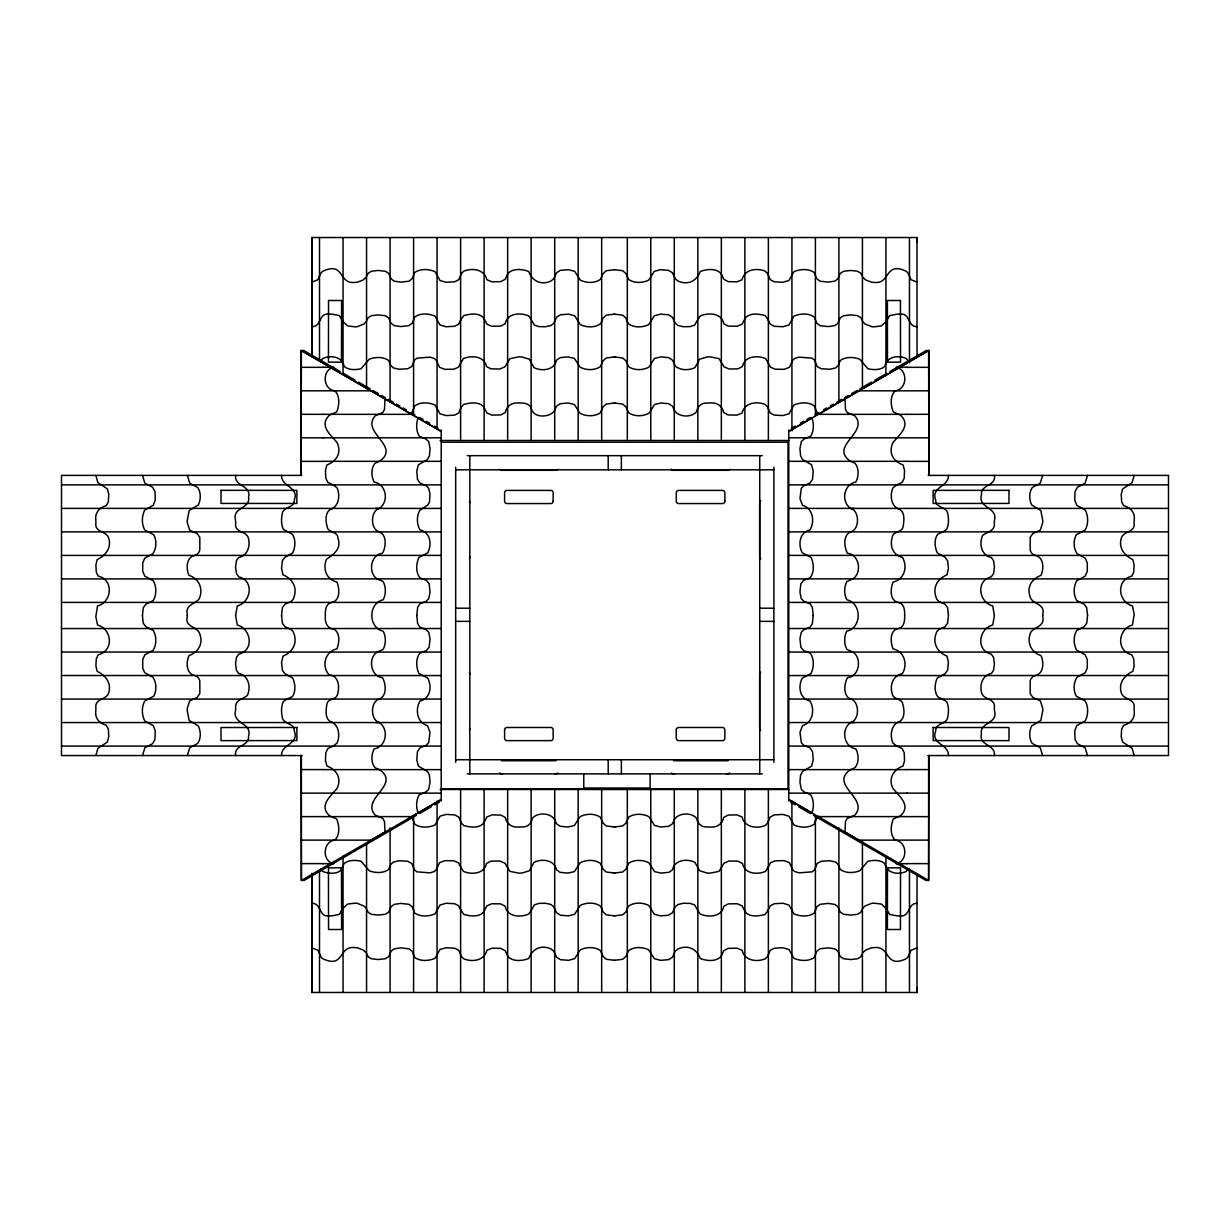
<?xml version="1.0" encoding="UTF-8"?>
<svg xmlns="http://www.w3.org/2000/svg" width="1230" height="1230" viewBox="0 0 1230 1230"><rect width="100%" height="100%" fill="white"/><g stroke="black" fill="none" stroke-linecap="round" stroke-linejoin="round"><path stroke-width="1.5" d="M311.99 237.528L311.928 356.546L311.99 237.528L916.98 237.528L917.042 356.546M366.555 992.364L366.555 843.442M862.43 237.636L862.43 388.465M311.99 992.472L311.99 873.454L311.99 992.472L916.98 992.472L917.042 873.454M301.104 350.504L441.232 431.453L301.381 350.504L301.104 475.395L301.104 350.504L303.764 350.504L340.203 371.552M928.896 755.558L928.619 880.449L925.959 880.449L813.568 815.398M142.434 615.477L143.295 623.287L145.924 626.762L153.258 630.421C156.687 636.233 156.656 644.305 153.273 650.132L144.817 654.821L142.726 659.618L142.695 667.875L144.663 672.672L152.812 677.13C156.548 682.45 156.84 690.353 153.796 696.134L144.817 700.962C141.419 706.881 141.696 714.876 144.725 720.872L153.212 725.608L155.257 730.897L154.965 739.445L152.582 743.689L144.863 747.809L142.496 755.558M281.547 615.477L282.408 623.287L285.022 626.762L290.818 629.253L293.094 631.513C298.229 642.675 293.048 651.946 282.962 656.144L281.547 662.601L282.362 670.135L284.868 673.656L292.755 678.068C295.292 683.757 296.046 691.275 292.34 696.687L286.897 699.086L62.423 699.086M948.453 615.477L947.592 607.666L944.978 604.191L939.182 601.701L936.906 599.441C931.771 588.278 936.952 579.007 947.039 574.81L948.453 568.337L947.638 560.818L945.132 557.298L937.245 552.885C934.708 547.181 933.954 539.678 937.66 534.266L943.102 531.867L1167.578 531.867M1087.566 615.477L1086.705 607.666L1084.076 604.191L1076.742 600.532C1073.313 594.72 1073.344 586.649 1076.727 580.821L1085.183 576.132L1087.274 571.335L1087.305 563.063L1085.337 558.282L1077.188 553.823C1073.452 548.503 1073.16 540.6 1076.204 534.819L1085.183 529.992C1088.581 524.072 1088.304 516.077 1085.275 510.081L1076.788 505.346L1074.743 500.057L1075.035 491.508L1077.418 487.265L1085.137 483.144L1087.505 475.395M235.591 615.477L237.282 624.978C251.304 628.822 254.425 650.378 238.728 654.145L236.468 657.312L235.56 663.8L236.406 670.15L238.543 673.364C248.475 675.362 251.228 686.986 247.384 695.396C243.11 699.317 234.669 699.701 235.668 707.942A37.976 37.3 -90 0 0 235.56 710.54C231.932 724.147 252.55 722.702 248.522 736.186C249.721 746.533 233.715 744.565 235.637 755.558M416.816 615.477L417.616 623.595L419.799 627.023L425.98 629.545L428.732 632.328L430.054 638.877L429.132 647.226L426.303 650.655L419.861 653.13C415.525 658.726 416.155 667.198 418.861 673.425L427.779 678.191C432.237 686.724 430.285 698.748 420.014 701.023C414.971 709.495 416.985 722.594 427.487 725.685L430.008 732.296L428.716 742.536L426.426 745.196L419.999 747.886L417.447 751.699L416.801 760.002L418.4 766.136L427.471 771.425L429.408 775.085L430.054 782.295L428.64 789.476L425.534 792.151L419.276 794.749C415.986 800.192 415.971 807.48 418.185 813.368M813.184 615.477L812.384 607.359L810.201 603.93L804.02 601.393L801.268 598.626L799.946 592.076L800.868 583.712L803.697 580.299L810.139 577.823C814.475 572.227 813.845 563.755 811.139 557.528L802.221 552.762C797.763 544.229 799.715 532.206 809.986 529.93C815.029 521.459 813.015 508.359 802.514 505.269L799.992 498.657L801.284 488.402L803.574 485.758L810.001 483.052L812.553 479.254L813.199 470.952L811.6 464.802L802.529 459.528L800.592 455.869L799.946 448.658L801.36 441.478L804.466 438.803L810.724 436.204C814.014 430.761 814.029 423.474 811.815 417.585M994.409 615.477L992.718 605.975C978.696 602.131 975.575 580.575 991.272 576.809L993.533 573.641L994.44 567.153L993.594 560.803L991.457 557.59C981.525 555.591 978.773 543.968 982.616 535.542C986.891 531.637 995.331 531.252 994.332 523.011A37.976 37.3 -90 0 0 994.44 520.413C998.068 506.806 977.45 508.251 981.479 494.768C980.279 484.42 996.285 486.388 994.363 475.395M187.268 615.477L187.268 615.769A26.276 25.815 -90 0 0 187.252 616.614C184.3 627.838 198.522 626.224 200.09 634.911C203.288 644.781 197.553 652.392 188.99 655.621C185.884 662.34 186.099 674.025 195.14 675.624A7.472 7.334 -90 0 1 199.814 680.866L199.829 693.597L197.2 697.379L189.681 700.839L187.36 707.957A37.853 37.192 -90 0 0 187.252 710.679L189.174 720.365L198.338 726.008C200.89 731.327 201.151 738.461 197.707 743.412L189.789 747.717L187.329 755.558M1042.733 615.477L1042.733 615.185A26.276 25.815 -90 0 0 1042.748 614.339C1045.7 603.115 1031.478 604.73 1029.91 596.043C1026.712 586.172 1032.447 578.561 1041.011 575.332C1044.116 568.614 1043.901 556.929 1034.861 555.33A7.472 7.334 -90 0 1 1030.187 550.087L1030.171 537.356L1032.8 533.574L1040.319 530.099L1042.64 522.981A37.853 37.192 -90 0 0 1042.748 520.275L1040.826 510.588L1031.663 504.93C1029.11 499.626 1028.849 492.492 1032.293 487.541L1040.211 483.236L1042.671 475.395M384.99 833.11L384.529 821.579L382.868 818.519L375.119 815.06C360.498 798.408 401.38 784.878 379.532 769.642M554.684 410.313C550.686 417.57 534.035 418.646 531.452 409.052C530.653 404.793 525.948 403.102 521.997 403.04A38.714 36.27 0 0 0 517.676 402.994C511.511 402.487 506.545 406.546 505.315 412.481L500.933 414.925L492.031 415.125L486.911 413.049L484.113 407.576M674.286 819.749C678.237 812.723 691.491 812.015 696.611 818.35C697.318 823.577 701.561 827.298 706.989 826.96A38.714 36.27 0 0 0 711.309 827.006C717.474 827.513 722.425 823.454 723.671 817.52L728.052 815.075L736.939 814.875L742.074 816.951C744.504 827.236 756.312 829.005 765.091 825.576L767.582 823.116L770.241 817.028L774.331 814.875L782.849 814.429L788.937 816.167L793.965 825.007C800.223 827.682 808.664 828.267 814.337 824.039L816.766 817.965L819.042 816.259M845.01 397.844L845.471 409.375L847.132 412.434L854.881 415.894C869.502 432.545 828.62 446.075 850.468 461.312M95.894 755.543L97.831 748.363L107.379 742.044L108.778 736.647L108.348 729.082L106.241 725.223C99.507 723.532 94.633 718.212 95.817 710.802A36.208 35.562 -90 0 1 95.909 708.219C94.295 698.563 105.949 700.055 108.471 693.474C112.084 683.219 105.549 675.408 97.155 671.303L95.894 665.999L96.294 658.773L98.216 654.806C114.236 650.716 112.068 629.099 97.539 624.963L95.817 616.553L97.539 605.99C111.869 602.162 114.282 579.914 98.216 576.132L96.294 572.181L95.894 564.939L97.155 559.65C105.488 555.514 112.115 547.75 108.471 537.479C105.949 530.883 94.295 532.39 95.909 522.735A36.208 35.562 -90 0 1 95.817 520.152C94.649 512.741 99.492 507.39 106.241 505.715L108.348 501.855L108.778 494.306L107.379 488.91L97.831 482.591L95.894 475.41M1134.106 475.41L1132.169 482.591L1122.621 488.91L1121.222 494.306L1121.652 501.855L1123.759 505.715C1130.493 507.421 1135.367 512.726 1134.183 520.152A36.208 35.562 -90 0 1 1134.091 522.735C1135.705 532.39 1124.051 530.883 1121.529 537.479C1117.916 547.734 1124.451 555.545 1132.845 559.65L1134.106 564.939L1133.706 572.181L1131.784 576.132C1115.579 580.299 1118.039 601.854 1132.461 605.99L1134.183 614.4L1132.461 624.963C1117.932 629.114 1115.764 650.716 1131.784 654.806L1133.706 658.773L1134.106 665.999L1132.845 671.303C1124.466 675.439 1117.901 683.204 1121.529 693.474C1124.051 700.055 1135.705 698.563 1134.091 708.219A36.208 35.562 -90 0 1 1134.183 710.802C1135.352 718.212 1130.508 723.563 1123.759 725.223L1121.652 729.082L1121.222 736.647L1122.621 742.044L1132.169 748.363L1134.106 755.543M281.593 755.558C281.009 743.935 299.444 744.396 294.308 730.974C294.708 723.255 284.714 724.516 282.546 718.535C281.27 712.985 280.824 706.82 283.407 701.561L286.821 699.086L441.232 699.04M948.407 475.395C948.991 487.019 930.557 486.557 935.692 499.98C935.292 507.698 945.286 506.437 947.454 512.418C948.73 517.968 949.176 524.118 946.593 529.392L943.179 531.867L788.768 531.898M484.113 911.307C480.069 917.488 470.152 916.319 463.787 914.382L460.635 909.923M744.888 318.662C749.085 312.42 758.802 313.758 765.198 315.618L768.35 320.077M460.604 320.169L458.682 324.213L454.577 326.304L446.06 326.734L439.986 324.966L434.99 316.095C428.716 313.466 420.306 312.866 414.633 317.079L412.25 323.121L408.837 325.719L400.642 326.58L394.138 325.581L391.171 323.382L388.665 317.847L385.359 315.726L378.148 314.911L371.552 315.664L368.308 317.555L366.955 320.046M768.396 909.785L770.288 905.787L774.408 903.696L782.91 903.266L788.984 905.034L793.996 913.905C800.253 916.535 808.679 917.134 814.352 912.921L816.735 906.879L820.149 904.281L828.328 903.42L834.847 904.419L837.799 906.618L840.305 912.153L843.626 914.274L850.837 915.089L857.433 914.336L860.662 912.445L862.03 909.954M697.841 319.323L694.658 325.104L689.984 326.611L683.419 326.734L678.022 325.519L675.301 323.29L672.303 317.125L668.428 314.742L660.356 314.157L654.314 315.803L648.671 324.628C642.598 327.564 634.326 327.933 628.668 323.936L627.315 321.691M531.145 910.677L534.327 904.896L538.986 903.389L545.567 903.266L550.948 904.481L553.669 906.71L556.683 912.875L560.542 915.258L568.629 915.843L574.671 914.198L580.314 905.372C586.387 902.436 594.644 902.067 600.317 906.064L601.701 908.355M342.924 865.982C341.217 874.838 329.394 874.161 322.798 871.47L320.553 868.841M342.986 908.432L339.357 914.382L331.854 915.873A30.904 28.966 0 0 1 328.687 915.781C318.678 917.349 321.43 902.759 311.913 903.389M885.984 321.599L889.628 315.618L897.131 314.127A30.904 28.966 0 0 1 900.283 314.219C910.308 312.651 907.54 327.242 917.057 326.611M366.525 321.353L363.972 323.997L357.038 326.75A34.886 32.687 0 0 1 354.793 326.811L347.567 325.919L343.047 321.645M862.445 908.678L864.998 906.003L871.947 903.251A34.886 32.687 0 0 1 874.176 903.189L881.403 904.081L885.938 908.355M601.701 321.599L603.146 317.97L606.267 315.188L614.754 314.111M627.208 908.555L625.824 912.03L622.703 914.812L614.216 915.889M460.635 320.077L463.787 315.618C470.198 313.819 479.869 312.312 484.113 318.724M768.35 909.923L765.198 914.382C758.802 916.242 749.085 917.58 744.888 911.338M343.047 908.355L347.567 904.081L354.793 903.189A34.886 32.687 0 0 1 357.038 903.251L363.972 906.003L366.54 908.678M650.793 410.574L654.529 404.532L660.848 402.994L668.766 403.717L672.426 406.192L674.286 410.205M578.177 819.426L574.456 825.468L568.122 827.006L560.204 826.283L556.56 823.808L554.699 819.795M885.938 321.645L881.403 325.919L874.176 326.811A34.886 32.687 0 0 1 871.947 326.75L864.998 323.997L862.445 321.322M418.185 417.585C415.971 423.474 415.986 430.761 419.276 436.204L425.534 438.803L428.64 441.478L430.054 448.658L429.408 455.869L427.471 459.528L418.4 464.802L416.801 470.952L417.447 479.254L419.999 483.052L426.426 485.758L428.716 488.402L429.977 493.876L429.47 502.194L427.487 505.269L419.814 510.281C416.509 516.154 416.632 524.103 420.014 529.93C430.285 532.206 432.237 544.229 427.779 552.762L418.861 557.528C416.155 563.755 415.525 572.227 419.861 577.823L426.303 580.299L429.132 583.712L430.054 592.076L428.732 598.626L425.98 601.393L419.799 603.93L417.616 607.359L416.816 615.477M811.815 813.368C814.029 807.48 814.014 800.192 810.724 794.749L804.466 792.151L801.36 789.476L799.946 782.295L800.592 775.085L802.529 771.425L811.6 766.136L813.199 760.002L812.553 751.699L810.001 747.886L803.574 745.196L801.284 742.536L799.992 732.296L802.514 725.685C812.938 722.579 815.06 709.495 809.986 701.023C799.715 698.748 797.763 686.724 802.221 678.191L811.139 673.425C813.845 667.198 814.475 658.726 810.139 653.13L803.697 650.655L800.868 647.226L799.946 638.877L801.268 632.328L804.02 629.545L810.201 627.023L812.384 623.595L813.184 615.477M484.113 822.424L486.911 816.951L492.031 814.875L500.933 815.075L505.315 817.52C506.56 823.439 511.511 827.529 517.676 827.006A38.714 36.27 0 0 0 521.997 826.96C527.409 827.313 531.668 823.562 532.375 818.35C537.479 812.015 550.748 812.723 554.699 819.749M484.113 911.245L486.803 905.91L491.723 903.758L500.625 903.865L505.192 906.233C507.144 916.996 520.444 917.642 528.669 914.075L531.145 910.707M744.857 318.755L742.167 324.09L737.247 326.242L728.36 326.135L723.778 323.767C721.841 313.004 708.526 312.358 700.316 315.925L697.841 319.293M554.699 410.205L556.56 406.192L560.204 403.717L568.122 402.994L574.456 404.532L578.177 410.574M674.286 819.795L672.426 823.808L668.766 826.283L660.848 827.006L654.529 825.468L650.793 819.426M507.636 273.998L505.269 279.225L500.795 281.639L491.923 281.808L486.88 279.717C484.482 269.385 472.612 267.663 463.833 271.123L461.388 273.614L458.744 279.687L454.7 281.793L446.259 282.27L440.063 280.548L435.066 271.692C428.809 268.97 420.399 268.432 414.679 272.568L412.265 278.626L408.898 281.24L400.749 282.131L394.169 281.132L391.202 278.949L388.665 273.383L385.344 271.261L378.133 270.446L371.552 271.215L368.308 273.091L366.955 275.597M721.349 956.002L723.717 950.775L728.175 948.361L737.047 948.192L742.09 950.283C744.473 960.553 756.373 962.367 765.137 958.877L767.597 956.386L770.241 950.313L774.285 948.207L782.726 947.73L788.907 949.452L793.919 958.308C800.177 961.03 808.587 961.568 814.306 957.432L816.72 951.374L820.087 948.761L828.236 947.869L834.801 948.868L837.784 951.051L840.321 956.617L843.642 958.739L850.852 959.554L857.433 958.785L860.662 956.909L862.03 954.403M650.793 410.635L648.779 413.388C642.752 416.463 634.542 416.693 628.791 412.911L625.824 406.823L622.688 404.055L614.216 402.979M578.177 819.365L580.206 816.612C586.233 813.537 594.428 813.307 600.179 817.089L603.161 823.178L606.298 825.945L614.754 827.021M343.047 865.751L344.185 863.537C348.782 859.739 355.485 859.97 361.051 861.261L369.261 870.809C375.335 873.1 383.176 873.454 388.603 869.518L390.925 864.367L393.416 862.045L399.104 860.769L407.699 861.231L411.835 863.522L414.356 869.718L416.939 871.855L430.039 872.854L434.513 871.455L436.619 869.241L439.479 862.737L444.783 860.662L453.685 860.785L458.375 862.737L463.387 871.378C471.613 874.93 484.435 873.946 486.45 863.537L490.908 861.169L499.857 860.985L504.93 863.183L509.958 871.347L518.66 873.131A37.992 35.608 0 0 0 521.843 873.054L529.438 870.748L533.989 862.414C541.8 858.325 554.484 859.801 556.483 869.795L560.05 872.316L567.876 873.1L574.364 871.624L580.16 862.784C586.157 859.632 594.351 859.432 600.132 863.137L603.13 869.18L606.221 871.993L614.754 873.1M601.67 321.691L600.317 323.936C594.644 327.933 586.387 327.564 580.314 324.628L574.671 315.803L568.629 314.157L560.542 314.742L556.683 317.125L553.669 323.29L550.948 325.519L545.567 326.734L538.986 326.611L534.327 325.104L531.145 319.323M627.3 908.34L628.668 906.064C634.326 902.067 642.598 902.436 648.671 905.372L654.314 914.198L660.356 915.843L668.428 915.258L672.303 912.875L675.301 906.71L678.022 904.481L683.419 903.266L689.984 903.389L694.658 904.896L697.841 910.677M484.113 822.47C479.762 828.759 470.306 827.329 463.879 825.576L461.404 823.116L458.744 817.028L454.654 814.875L446.121 814.429L440.048 816.167L435.02 825.007C428.763 827.682 420.306 828.267 414.633 824.039L412.219 817.965M366.525 276.904L363.281 279.963L357.115 282.285A33.933 31.796 0 0 1 355.024 282.362C338.665 284.607 344.323 262.205 324.474 270.523A6.55 6.135 0 0 0 320.43 274.152L317.94 279.702L311.943 282.147M862.445 953.096L865.705 950.037L871.855 947.715A33.933 31.796 0 0 1 873.961 947.638C890.305 945.393 884.662 967.795 904.511 959.477A6.55 6.135 0 0 0 908.555 955.848L911.046 950.298L917.042 947.853M507.636 273.952C512.403 267.986 522.212 268.97 528.7 271.476C532.067 280.809 540.908 285.668 550.979 281.04L553.685 278.81L556.683 272.66L560.542 270.293L568.614 269.693L574.656 271.338L580.299 280.148C586.356 283.085 594.597 283.438 600.286 279.502L603.161 273.506L606.282 270.723L614.754 269.647M721.349 956.048C716.567 962.014 706.773 961.03 700.27 958.524C696.918 949.191 688.077 944.333 678.007 948.96L675.301 951.19L672.303 957.34L668.443 959.708L660.372 960.307L654.314 958.662L648.687 949.852C642.614 946.916 634.388 946.562 628.684 950.498L625.824 956.494L622.688 959.277L614.216 960.353M320.553 361.159L322.798 358.53C330.855 354.855 342.371 356.608 344.185 366.463C348.782 370.261 355.485 370.03 361.051 368.739L369.261 359.191C375.335 356.9 383.176 356.546 388.603 360.482L390.925 365.633L393.416 367.954L399.104 369.231L407.699 368.769L411.835 366.479L414.356 360.282L416.939 358.145L430.039 357.146L434.513 358.545L436.619 360.759L439.479 367.263L444.783 369.338L453.685 369.215L458.375 367.263L463.387 358.622C471.613 355.07 484.435 356.054 486.45 366.463L490.908 368.831L499.857 369.015L504.93 366.817L509.958 358.653L518.66 356.869A37.992 35.608 0 0 1 521.843 356.946L529.438 359.252L533.989 367.586C541.8 371.675 554.484 370.199 556.483 360.206L560.05 357.684L567.876 356.9L574.364 358.376L580.16 367.217C586.157 370.368 594.351 370.568 600.132 366.863L603.13 360.821L606.221 358.007L614.754 356.9M908.417 868.841L906.187 871.47C898.131 875.145 886.599 873.392 884.785 863.537C880.203 859.739 873.485 859.97 867.934 861.261L859.724 870.809C853.651 873.1 845.81 873.454 840.382 869.518L838.061 864.367L835.57 862.045L829.881 860.769L821.271 861.231L817.135 863.522L814.614 869.718L812.031 871.855L798.947 872.854L794.472 871.455L792.351 869.241L789.506 862.737L784.187 860.662L775.284 860.785L770.61 862.737L765.598 871.378C757.373 874.93 744.55 873.946 742.52 863.537L738.062 861.169L729.129 860.985L724.055 863.183L719.027 871.347L710.325 873.131A37.992 35.608 0 0 1 707.127 873.054L699.547 870.748L694.996 862.414C687.186 858.325 674.501 859.801 672.487 869.795L668.92 872.316L661.094 873.1L654.606 871.624L648.81 862.784C642.813 859.632 634.634 859.432 628.838 863.137L625.839 869.18L622.764 871.993L614.216 873.1M334.883 840.136C340.172 834.755 339.311 825.53 336.713 819.042L329.517 815.798C318.247 805.235 331.101 796.133 337.251 788.076C341.786 777.944 336.466 769.519 326.919 766.013L325.458 760.601L325.812 752.714L327.887 748.516L333.13 746.118M895.117 390.802C889.828 396.198 890.689 405.423 893.288 411.912L900.483 415.156C911.661 425.611 899.007 434.974 892.749 442.877C888.352 453.27 893.226 461.25 903.081 464.94L904.542 470.352L904.188 478.239L902.113 482.421L896.87 484.835M850.576 769.642L854.988 767.72C859.186 762.615 858.771 754.543 855.865 748.901C843.35 746.764 840.613 728.452 851.36 722.148M409.944 413.741L412.219 412.035L414.633 405.962C420.306 401.733 428.763 402.318 435.02 404.993L440.048 413.834L446.121 415.571L454.654 415.125L458.744 412.973L461.404 406.884L463.879 404.424C470.306 402.671 479.762 401.241 484.113 407.53M812.015 417.969L788.768 431.438L928.896 350.504L928.896 475.395L928.619 350.504L818.319 414.326M371.014 840.152L385.113 831.987M416.432 815.398L304.041 880.449L301.381 880.449L301.104 755.558M419.753 813.491L431.315 806.788M434.621 804.881L439.587 802.006M792.074 428.009L795.395 426.087M800.361 423.212L803.667 421.306M806.988 419.399L810.293 417.477M815.259 414.602L818.58 412.696M823.547 409.821L826.852 407.914M830.173 405.992L833.479 404.086M836.8 402.164L841.766 399.304M845.072 397.382L848.392 395.476M851.698 393.554L856.68 390.679M859.985 388.772L871.578 382.069M874.899 380.162L886.492 373.459M889.797 371.552L926.236 350.504L928.896 350.504M411.681 816.612L441.232 799.515L301.381 880.449L301.381 755.558M330.347 863.691L331.823 862.83M895.179 390.786C907.31 389.495 908.263 369.753 896.378 367.324L907.048 367.278M334.821 840.167C322.69 841.458 321.737 861.2 333.622 863.629L322.952 863.675M378.64 508.805C389.387 502.486 386.666 484.19 374.135 482.052C371.229 476.41 370.814 468.338 375.012 463.233L379.378 461.358M332.039 508.79C339.249 505.069 340.095 494.614 337.051 487.849L333.238 484.851M897.962 722.148C890.766 725.915 889.905 736.324 892.949 743.089L896.808 746.118M333.238 746.087L337.051 743.089C340.126 736.324 339.249 725.915 332.039 722.148M896.808 484.835L892.949 487.849C889.874 494.598 890.751 505.069 897.962 508.79M378.179 508.79C370.461 512.387 370.507 529.1 379.04 531.883M851.821 722.148C859.524 718.566 859.478 701.976 851.052 699.086M331.577 508.79C324.105 511.911 325.643 522.812 327.918 529.038C331.008 532.575 338.035 532.19 338.05 538.448C341.679 549.349 333.376 554.361 326.396 559.389C322.445 569.475 326.78 579.591 336.928 582.067C339.572 588.432 340.587 600.578 331.777 602.408C326.165 603.284 325.181 609.788 325.335 614.477A22.002 21.602 -90 0 0 325.335 615.231L325.335 615.707A22.002 21.602 -90 0 0 325.335 616.476C324.628 622.288 327.38 628.715 333.807 629.191C340.556 632.758 339.234 642.906 336.928 648.887C325.12 651.408 321.122 665.845 329.01 674.855C339.28 675.654 339.957 687.816 337.112 695.55C335.006 700.131 327.81 698.471 326.919 704.206C325.889 710.248 324.643 719.504 331.577 722.148M898.423 722.148C905.895 719.043 904.358 708.142 902.082 701.915C899.284 698.332 892.719 699.193 892.165 693.474C889.598 684.572 893.134 675.639 902.436 673.61C908.094 663.846 904.127 651.27 893.072 648.887C890.428 642.521 889.413 630.375 898.223 628.545C903.835 627.669 904.819 621.165 904.665 616.476A22.002 21.602 -90 0 0 904.665 615.707L904.665 615.231A22.002 21.602 -90 0 0 904.665 614.477C904.834 609.803 903.835 603.284 898.223 602.408C889.413 600.578 890.428 588.432 893.072 582.067C904.111 579.668 908.094 567.122 902.436 557.344C893.134 555.314 889.598 546.381 892.165 537.464C892.734 530.822 902.005 532.974 903.081 526.748C904.111 520.705 905.357 511.449 898.423 508.79M377.103 652.085C367.847 657.942 370.445 676.531 382.469 677.653C385.913 683.511 387.266 696.226 379.163 699.04M852.897 578.869C862.153 573.011 859.555 554.423 847.532 553.3C844.088 547.427 842.735 534.696 850.883 531.898M379.532 461.312C401.38 446.075 360.498 432.545 375.119 415.894L382.868 412.434L384.529 409.375L384.99 397.844M850.468 769.642C828.62 784.878 869.502 798.408 854.881 815.06L847.132 818.519L845.471 821.579L845.01 833.11M377.18 652.054L383.191 649.332C386.02 643.859 386.02 636.725 383.268 631.221C368.001 627.777 367.985 603.177 383.268 599.717C386.02 594.228 386.02 587.094 383.191 581.621L377.18 578.899M852.82 578.899L846.809 581.621C843.98 587.094 843.98 594.228 846.732 599.717C861.999 603.177 862.015 627.777 846.732 631.221C843.98 636.725 843.98 643.859 846.809 649.332L852.82 652.054M378.978 699.086C370.522 701.93 370.476 718.566 378.179 722.148M850.96 531.883C859.493 529.1 859.539 512.387 851.821 508.79M311.913 326.611C321.445 327.242 318.678 312.651 328.687 314.219A30.904 28.966 0 0 1 331.854 314.127L339.357 315.618L343.001 321.599M917.057 903.389C907.54 902.759 910.308 917.349 900.283 915.781A30.904 28.966 0 0 1 897.131 915.873L889.628 914.382L885.984 908.432M614.216 269.647L622.688 270.723L625.824 273.506L628.684 279.502C634.388 283.438 642.614 283.085 648.687 280.148L654.314 271.338L660.372 269.693L668.443 270.293L672.303 272.66L675.301 278.81L678.007 281.04C688.077 285.668 696.918 280.809 700.27 271.476C706.773 268.97 716.567 267.986 721.349 273.952M614.216 314.111L622.703 315.188L625.824 317.97L627.269 321.599M614.216 356.9L622.764 358.007L625.839 360.821L628.838 366.863C634.634 370.568 642.813 370.368 648.81 367.217L654.606 358.376L661.094 356.9L668.92 357.684L672.487 360.206L675.516 366.371C680.82 370.476 689.061 370.63 694.996 367.586L699.547 359.252L707.127 356.946A37.992 35.608 0 0 1 710.325 356.869L719.027 358.653L724.055 366.817L729.129 369.015L738.062 368.831L742.52 366.463C744.55 356.054 757.373 355.07 765.598 358.622L770.61 367.263L775.284 369.215L784.187 369.338L789.506 367.263L792.351 360.759L794.472 358.545L798.947 357.146L812.031 358.145L814.614 360.282L817.135 366.479L821.271 368.769L829.881 369.231L835.57 367.954L838.061 365.633L840.382 360.482C845.81 356.546 853.651 356.9 859.724 359.191L867.934 368.739C873.485 370.03 880.203 370.261 884.785 366.463C886.599 356.592 898.146 354.87 906.187 358.53L908.417 361.159M614.754 915.889L606.267 914.812L603.146 912.03L601.762 908.555M614.754 960.353L606.282 959.277L603.161 956.494L600.286 950.498C594.597 946.562 586.356 946.916 580.299 949.852L574.656 958.662L568.614 960.307L560.542 959.708L556.683 957.34L553.685 951.19L550.979 948.96C540.908 944.333 532.067 949.191 528.7 958.524C522.212 961.03 512.403 962.014 507.636 956.048M726.976 773.885L727.837 773.87A2.614 2.614 0 0 0 729.559 772.963M301.181 437.819L323.198 437.819M554.976 773.885L556.083 773.885A2.614 2.614 0 0 0 557.836 773.009M906.802 793.135L928.819 793.135M375.581 508.405L378.194 508.39M851.806 722.563L854.42 722.548M906.771 414.341L928.773 414.31M301.227 816.643L323.229 816.612M322.952 367.278L333.714 367.278C321.768 369.661 322.629 389.48 334.821 390.786M301.35 367.324L323.321 367.324M906.679 367.324L928.65 367.324M301.289 390.817L373.151 390.817M856.849 390.817L928.712 390.817M322.983 414.341L412.742 414.341M817.258 414.341L907.017 414.341M323.029 437.819L441.232 437.803M928.819 437.819L788.768 437.803M440.063 440.494L788.907 440.494M441.416 442.216L788.015 442.216L788.015 788.814L441.416 788.814M467.246 455.669L762.323 455.669M323.029 461.327L441.232 461.327M788.768 461.327L906.971 461.327M301.135 461.373L323.167 461.373M906.833 461.373L928.865 461.373M455.669 469.814L773.885 469.814M301.842 475.395L61.5 475.395L61.5 755.558L302.119 755.558M928.158 475.395L1168.5 475.395L1168.5 755.558L927.881 755.558M62.392 484.866L441.232 484.866M788.768 484.866L1167.608 484.866M62.423 508.39L441.232 508.405M788.768 508.405L1167.578 508.39M62.423 531.867L441.232 531.898M62.453 555.422L441.232 555.391M788.768 555.391L1167.547 555.422M62.453 578.915L441.263 578.869M788.738 578.869L1167.547 578.915M62.484 602.408L441.232 602.423M788.768 602.423L1167.516 602.408M455.669 608.204L469.814 608.204M759.74 608.204L773.885 608.204M455.669 621.365L469.814 621.365M759.74 621.365L773.885 621.365M62.484 628.545L441.232 628.53M788.768 628.53L1167.516 628.545M62.453 652.038L441.263 652.085M788.738 652.085L1167.547 652.038M62.453 675.516L441.232 675.562M788.768 675.562L1167.547 675.516M788.768 699.04L1167.578 699.086M62.423 722.563L441.232 722.548M788.768 722.548L1167.578 722.563M62.392 746.087L441.232 746.087M788.768 746.087L1167.608 746.087M455.669 759.74L773.885 759.74M555.883 760.724L501.901 760.724A2.614 2.614 0 0 0 501.41 760.77M673.548 760.724L727.53 760.724A2.614 2.614 0 0 1 728.022 760.77M301.135 769.58L323.167 769.58M906.833 769.58L928.865 769.58M323.029 769.626L441.232 769.626M788.768 769.626L906.971 769.626M467.246 773.885L762.323 773.885M440.063 789.506L788.907 789.506M301.181 793.135L441.232 793.15M788.768 793.15L906.971 793.135M322.983 816.612L412.742 816.612M817.258 816.612L907.017 816.612M301.289 840.121L373.151 840.136M856.849 840.136L928.712 840.121M301.35 863.629L323.321 863.629M906.679 863.629L928.65 863.629M907.048 863.675L896.286 863.675C908.232 861.292 907.371 841.474 895.179 840.167M301.227 414.31L323.229 414.341M906.771 816.612L928.773 816.643M851.806 508.39L854.42 508.405M375.581 722.548L378.194 722.563M674.455 773.885L673.348 773.885A2.614 2.614 0 0 1 671.595 773.009M502.455 773.885L501.609 773.87A2.614 2.614 0 0 1 499.872 772.963M614.754 402.979L606.298 404.055L603.161 406.823L600.179 412.911C594.428 416.693 586.233 416.463 580.206 413.388L578.177 410.635M614.216 827.021L622.688 825.945L625.824 823.178L628.791 817.089C634.542 813.307 642.752 813.537 648.779 816.612L650.793 819.365M917.042 282.147L911.046 279.702L908.555 274.152A6.55 6.135 0 0 0 904.511 270.523C884.662 262.205 890.305 284.607 873.961 282.362A33.933 31.796 0 0 1 871.855 282.285L865.705 279.963L862.445 276.904M311.943 947.853L317.94 950.298L320.43 955.848A6.55 6.135 0 0 0 324.474 959.477C344.323 967.795 338.68 945.393 355.024 947.638A33.933 31.796 0 0 1 357.115 947.715L363.281 950.037L366.525 953.096M379.424 769.642L375.012 767.72C370.814 762.615 371.229 754.543 374.135 748.901C386.651 746.764 389.387 728.468 378.64 722.148M850.622 461.358L854.988 463.233C859.186 468.338 858.771 476.41 855.865 482.052C843.35 484.19 840.613 502.501 851.36 508.805M333.13 484.835L327.887 482.421L325.812 478.239L325.458 470.352L326.919 464.94C336.451 461.419 341.802 453.009 337.251 442.877C330.993 434.974 318.339 425.611 329.517 415.156L336.713 411.912C339.311 405.423 340.172 396.198 334.883 390.802M896.87 746.118L902.113 748.516L904.188 752.714L904.542 760.601L903.081 766.013C893.703 769.273 888.137 778.298 892.749 788.076C898.899 796.133 911.753 805.235 900.483 815.798L893.288 819.042C890.689 825.53 889.828 834.755 895.117 840.136M379.117 531.898C387.266 534.696 385.913 547.427 382.469 553.3C370.445 554.438 367.847 572.995 377.103 578.869M850.837 699.04C842.827 696.334 844.011 683.511 847.532 677.653C859.555 676.515 862.153 657.958 852.897 652.085M343.508 373.459L355.101 380.162M358.422 382.069L370.015 388.772M373.32 390.679L378.302 393.554M381.608 395.476L384.929 397.382M388.234 399.304L393.2 402.164M396.521 404.086L399.827 405.992M403.148 407.914L406.454 409.821M411.42 412.696L414.741 414.602M419.707 417.477L423.012 419.399M426.333 421.306L429.639 423.212M434.605 426.087L437.926 428.009M898.177 862.83L899.653 863.691M812.015 812.969L788.768 799.515L928.619 880.449L928.619 755.558M844.887 831.987L858.986 840.152M790.413 802.006L795.38 804.881M798.685 806.788L810.247 813.491M819.042 413.741L816.766 412.035L814.337 405.962C808.664 401.733 800.223 402.318 793.965 404.993L788.937 413.834L782.849 415.571L774.331 415.125L770.241 412.973L767.582 406.884L765.091 404.424C756.312 400.995 744.504 402.763 742.074 413.049L736.939 415.125L728.052 414.925L723.671 412.481C722.41 406.561 717.474 402.471 711.309 402.994A38.714 36.27 0 0 0 706.989 403.04C701.577 402.687 697.302 406.438 696.611 411.65C691.491 417.969 678.33 417.262 674.286 410.313M768.366 320.169L770.288 324.213L774.408 326.304L782.91 326.734L788.984 324.966L793.996 316.095C800.253 313.466 808.679 312.866 814.352 317.079L816.735 323.121L820.149 325.719L828.328 326.58L834.847 325.581L837.799 323.382L840.305 317.847L843.626 315.726L850.837 314.911L857.433 315.664L860.662 317.555L862.03 320.046M460.589 909.785L458.682 905.787L454.577 903.696L446.06 903.266L439.986 905.034L434.99 913.905C428.716 916.535 420.306 917.134 414.633 912.921L412.25 906.879L408.837 904.281L400.642 903.42L394.138 904.419L391.171 906.618L388.665 912.153L385.359 914.274L378.148 915.089L371.552 914.336L368.308 912.445L366.955 909.954M862.03 275.597L860.662 273.091L857.433 271.215L850.852 270.446L843.642 271.261L840.321 273.383L837.784 278.949L834.801 281.132L828.236 282.131L820.087 281.24L816.72 278.626L814.306 272.568C808.587 268.432 800.177 268.97 793.919 271.692L788.907 280.548L782.726 282.27L774.285 281.793L770.241 279.687L767.597 273.614L765.137 271.123C756.373 267.679 744.473 269.37 742.09 279.717L737.047 281.808L728.175 281.639L723.717 279.225L721.349 273.998M366.955 954.403L368.308 956.909L371.552 958.785L378.133 959.554L385.344 958.739L388.665 956.617L391.202 951.051L394.169 948.868L400.749 947.869L408.898 948.761L412.265 951.374L414.679 957.432C420.399 961.568 428.809 961.03 435.066 958.308L440.063 949.452L446.259 947.73L454.7 948.207L458.744 950.313L461.388 956.386L463.833 958.877C472.597 962.367 484.512 960.553 486.88 950.283L491.923 948.192L500.795 948.361L505.269 950.775L507.636 956.002M531.145 319.293L528.669 315.925C520.459 312.358 507.129 313.004 505.192 323.767L500.625 326.135L491.723 326.242L486.803 324.09L484.113 318.755M697.841 910.707L700.316 914.075C708.526 917.642 721.856 916.996 723.778 906.233L728.36 903.865L737.247 903.758L742.167 905.91L744.857 911.245M1087.505 755.558L1085.137 747.809L1077.418 743.689L1075.035 739.445L1074.743 730.897L1076.788 725.608L1085.275 720.872C1088.304 714.876 1088.581 706.881 1085.183 700.962L1076.204 696.134C1073.16 690.353 1073.452 682.45 1077.188 677.13L1085.337 672.672L1087.305 667.875L1087.274 659.618L1085.183 654.821L1076.727 650.132C1073.344 644.305 1073.313 636.233 1076.742 630.421L1084.076 626.762L1086.705 623.287L1087.566 615.477M948.407 755.558C948.991 743.935 930.557 744.396 935.692 730.974C935.292 723.255 945.286 724.516 947.454 718.535C948.73 712.985 949.176 706.82 946.593 701.561L937.66 696.687C933.954 691.275 934.708 683.757 937.245 678.068L945.132 673.656L947.638 670.135L948.453 662.601L947.039 656.144C936.952 651.946 931.771 642.675 936.906 631.513L939.182 629.253L944.978 626.762L947.592 623.287L948.453 615.477M281.593 475.395C281.009 487.019 299.444 486.557 294.308 499.98C294.708 507.698 284.714 506.437 282.546 512.418C281.27 517.968 280.824 524.118 283.407 529.392L292.34 534.266C296.046 539.678 295.292 547.181 292.755 552.885L284.868 557.298L282.362 560.818L281.547 568.337L282.962 574.81C293.048 579.007 298.229 588.278 293.094 599.441L290.818 601.701L285.022 604.191L282.408 607.666L281.547 615.477M142.496 475.395L144.863 483.144L152.582 487.265L154.965 491.508L155.257 500.057L153.212 505.346L144.725 510.081C141.696 516.077 141.419 524.072 144.817 529.992L153.796 534.819C156.84 540.6 156.548 548.503 152.812 553.823L144.663 558.282L142.695 563.063L142.726 571.335L144.817 576.132L153.273 580.821C156.656 586.649 156.687 594.72 153.258 600.532L145.924 604.191L143.295 607.666L142.434 615.477M994.363 755.558C995.823 744.242 978.465 745.749 981.417 733.941C979.326 721.964 998.545 723.947 994.44 710.54A37.976 37.3 -90 0 0 994.332 707.942C995.823 698.332 984.354 700.039 981.817 693.536C979.264 685.172 982.232 675.285 991.457 673.364L993.594 670.15L994.44 663.8L993.533 657.312L991.272 654.145C975.59 650.393 978.696 628.791 992.718 624.978L994.409 615.477M235.637 475.395C234.177 486.711 251.535 485.204 248.583 497.012C250.674 508.989 231.594 507.206 235.56 520.413A37.976 37.3 -90 0 0 235.668 523.011C234.177 532.605 245.646 530.914 248.183 537.418C250.736 545.782 247.768 555.668 238.543 557.59L236.406 560.803L235.56 567.153L236.468 573.641L238.728 576.809C254.41 580.56 251.304 602.162 237.282 605.975L235.591 615.477M1042.671 755.558L1040.211 747.717L1032.293 743.412C1028.849 738.461 1029.11 731.327 1031.663 726.008L1040.826 720.365L1042.748 710.679A37.853 37.192 -90 0 0 1042.64 707.957L1040.319 700.839L1032.8 697.379L1030.171 693.597L1030.187 680.866A7.472 7.334 -90 0 1 1034.861 675.624C1043.901 674.025 1044.116 662.34 1041.011 655.621C1031.032 652.407 1026.251 641.983 1030.925 631.928C1035.306 626.746 1044.962 626.101 1042.748 616.614A26.276 25.815 -90 0 0 1042.733 615.769L1042.733 615.477M187.329 475.395L189.789 483.236L197.707 487.541C201.151 492.492 200.89 499.626 198.338 504.93L189.174 510.588L187.252 520.275A37.853 37.192 -90 0 0 187.36 522.981L189.681 530.099L197.2 533.574L199.829 537.356L199.814 550.087A7.472 7.334 -90 0 1 195.14 555.33C186.099 556.929 185.884 568.614 188.99 575.332C198.968 578.53 203.75 588.955 199.076 599.025C194.694 604.207 185.038 604.852 187.252 614.339A26.276 25.815 -90 0 0 187.268 615.185L187.268 615.477M916.98 237.528L916.98 242.464M916.98 987.536L916.98 992.472M909.477 237.621L909.477 362.835M909.477 869.057L909.477 992.379M885.938 237.636L885.938 375.657M885.938 856.249L885.938 992.364M862.43 841.535L862.43 992.364M838.891 237.651L838.891 402.118M838.891 827.882L838.891 992.349M815.398 237.697L815.398 416.232M815.398 817.458L815.398 992.303M791.92 237.697L791.92 430.808M791.92 801.053L791.92 992.303M788.768 429.916L788.768 801.053M773.885 467.246L773.885 762.323M768.366 237.728L768.366 440.509M768.366 789.491L768.366 992.272M759.74 455.669L759.74 773.885M744.873 237.728L744.873 440.509M744.873 789.491L744.873 992.272M721.334 237.774L721.334 440.509M721.334 789.491L721.334 992.226M697.841 237.774L697.841 440.509M697.841 789.491L697.841 992.226M674.286 237.79L674.286 440.509M674.286 789.491L674.286 992.21M650.793 237.79L650.793 440.509M650.793 789.491L650.793 992.21M650.116 773.885L650.116 788.03L583.773 788.03L583.773 773.885M627.315 237.836L627.315 440.509M627.315 789.491L627.315 992.164M621.365 455.669L621.365 469.814M621.365 759.74L621.365 773.885M608.204 455.669L608.204 469.814M608.204 759.74L608.204 773.885M601.67 237.836L601.67 440.509M601.67 789.491L601.67 992.164M578.177 237.79L578.177 440.509M578.177 789.491L578.177 992.21M554.699 237.79L554.699 440.509M554.699 789.491L554.699 992.21M531.129 237.774L531.129 440.509M531.129 789.491L531.129 992.226M507.652 237.774L507.652 440.509M507.652 789.491L507.652 992.226M484.113 237.728L484.113 440.509M484.113 789.491L484.113 992.272M469.814 455.669L469.814 773.885M460.62 237.728L460.62 440.509M460.62 789.491L460.62 992.272M455.669 467.246L455.669 762.323M441.232 429.916L441.232 801.053M437.065 237.697L437.065 428.947M437.065 801.053L437.065 992.303M413.588 237.697L413.588 412.542M413.588 817.458L413.588 992.303M390.095 237.651L390.095 402.118M390.095 827.882L390.095 992.349M366.555 237.636L366.555 388.465M343.047 237.636L343.047 373.751M343.047 856.249L343.047 992.364M319.508 237.621L319.508 360.944M319.508 870.948L319.508 992.379M760.77 672.21A2.614 2.614 0 0 0 759.648 674.348L759.648 728.329A2.614 2.614 0 0 0 760.724 730.482M760.77 558.835A2.614 2.614 0 0 1 759.648 556.683L759.648 502.716A2.614 2.614 0 0 1 760.724 500.564M469.353 672.902A2.614 2.614 0 0 1 469.783 674.348M469.783 728.329A2.614 2.614 0 0 1 469.383 729.759M469.783 556.683A2.614 2.614 0 0 1 469.353 558.128M469.383 501.287A2.614 2.614 0 0 1 469.783 502.716M558.036 469.184A2.614 2.614 0 0 1 555.883 470.306L501.901 470.306A2.614 2.614 0 0 1 499.749 469.245M671.396 469.184A2.614 2.614 0 0 0 673.548 470.306L727.53 470.306A2.614 2.614 0 0 0 729.682 469.245M221.016 490.324L221 503.424L296.861 503.47L296.876 490.37L221.016 490.324M328.533 300.489L328.456 362.143L341.51 362.174L341.602 300.504L328.533 300.489M887.46 867.827L887.384 929.496L900.437 929.511L900.529 867.857L887.46 867.827M933.139 727.484L933.124 740.583L1008.984 740.629L1009 727.53L933.139 727.484M553.162 500.918L553.162 501.256A2.368 2.368 0 0 1 550.794 503.562L506.991 503.562A2.368 2.368 0 0 1 504.592 501.317L504.592 492.83A2.368 2.368 0 0 1 506.714 490.416L550.979 490.416A2.368 2.368 0 0 1 553.162 492.8L553.162 500.918M676.269 729.79L676.269 738.246A2.368 2.368 0 0 0 678.468 740.629L722.717 740.629A2.368 2.368 0 0 0 724.854 738.215L724.854 729.728A2.368 2.368 0 0 0 722.441 727.484L678.637 727.484A2.368 2.368 0 0 0 676.269 729.79M504.592 729.728L504.592 738.215A2.368 2.368 0 0 0 506.714 740.629L550.979 740.629A2.368 2.368 0 0 0 553.162 738.246L553.162 729.79A2.368 2.368 0 0 0 550.794 727.484L506.991 727.484A2.368 2.368 0 0 0 504.592 729.728M724.854 500.994L724.854 501.317A2.368 2.368 0 0 1 722.441 503.562L678.637 503.562A2.368 2.368 0 0 1 676.269 501.256L676.269 492.8A2.368 2.368 0 0 1 678.468 490.416L722.717 490.416A2.368 2.368 0 0 1 724.854 492.83L724.854 500.994M900.437 300.489L887.384 300.504L887.46 362.174L900.529 362.143L900.437 300.489M341.51 867.827L328.456 867.857L328.533 929.511L341.602 929.496L341.51 867.827M1008.984 490.324L933.124 490.37L933.139 503.47L1009 503.424L1008.984 490.324M296.861 727.484L221 727.53L221.016 740.629L296.876 740.583L296.861 727.484"/></g></svg>
